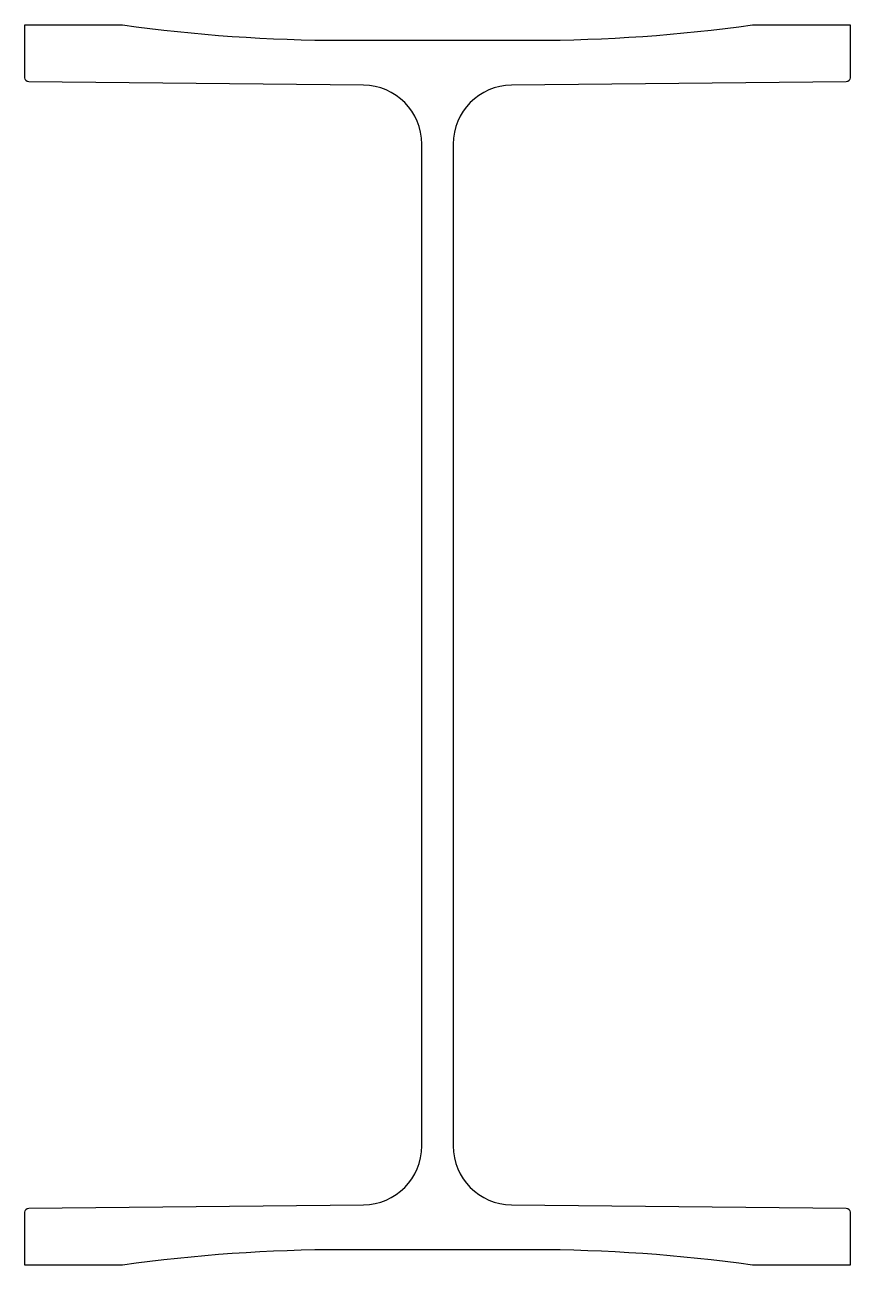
# Model space of a CAD drawing. Header units: millimetres. Extents: x -210 to 210, y -316 to 316.
import ezdxf

# ---------------------------------------------------------------- set-up
doc = ezdxf.new("R2010")
doc.units = ezdxf.units.MM

msp = doc.modelspace()

# ---------------------------------------------------------------- linework, layer by layer
msp.add_lwpolyline([(-8, 255.04, 0.411288), (-37.7, 285.04), (-208.02, 286.74, -0.411288), (-210, 288.74), (-210, 315.72), (-207, 315.72), (-200, 315.72), (-160.22, 315.72, 0.035087), (-48.36, 307.86), (0, 307.86), (48.36, 307.86, 0.035087), (160.22, 315.72), (200, 315.72), (207, 315.72), (210, 315.72), (210, 288.74, -0.411288), (208.02, 286.74), (37.7, 285.04, 0.411288), (8, 255.04), (8, 0), (8, -255.04, 0.411288), (37.7, -285.04), (208.02, -286.74, -0.411288), (210, -288.74), (210, -315.72), (207, -315.72), (200, -315.72), (160.22, -315.72, 0.035087), (48.36, -307.86), (0, -307.86), (-48.36, -307.86, 0.035087), (-160.22, -315.72), (-200, -315.72), (-207, -315.72), (-210, -315.72), (-210, -288.74, -0.411288), (-208.02, -286.74), (-37.7, -285.04, 0.411288), (-8, -255.04), (-8, 0), (-8, 255.04)], format="xyb")

doc.saveas('drawing.dxf')
